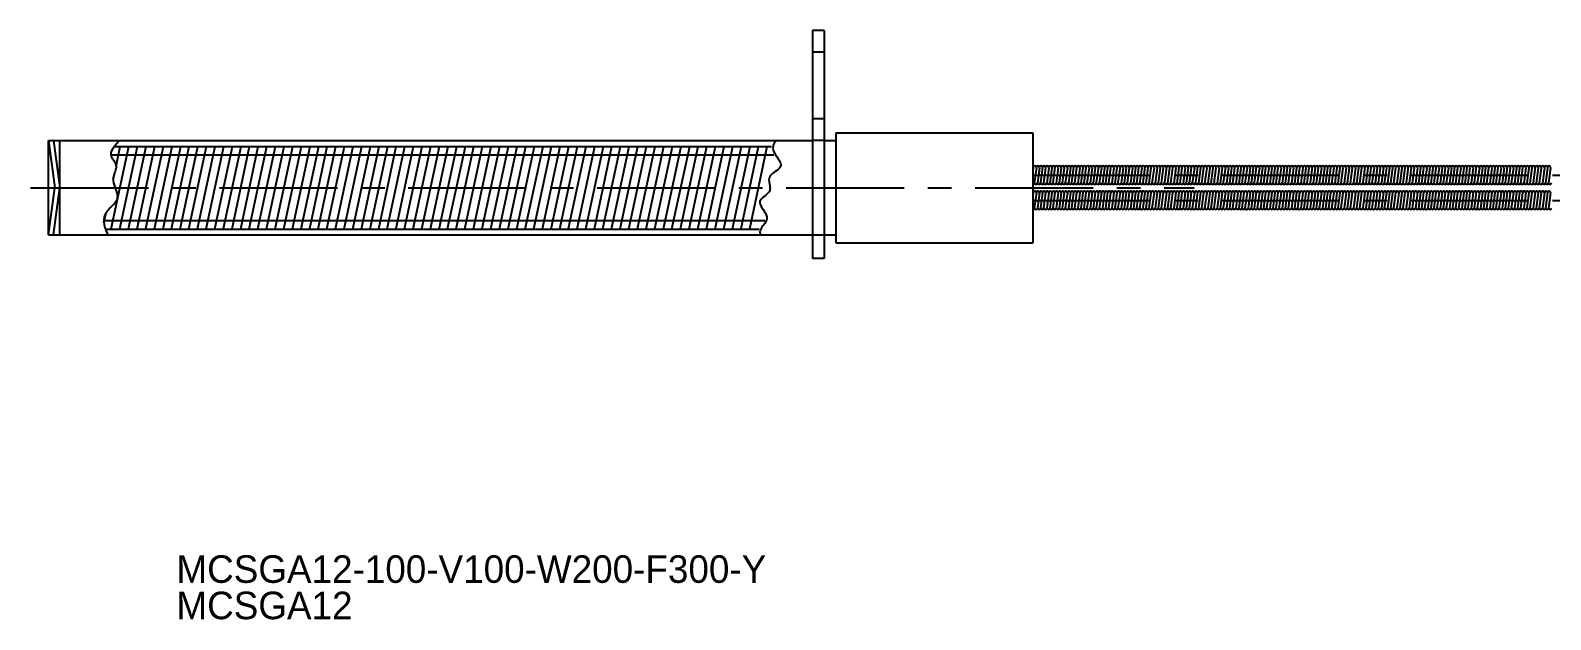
# Model space of a CAD drawing. Extents: x 44 to 430, y 204 to 284.
# Drawn here: x 43.9 to 237, y 203.6 to 278.5 of the extents above; entities that cross this region are included whole.
import ezdxf

# ---------------------------------------------------------------- set-up
doc = ezdxf.new("R2010")
doc.units = 0
doc.header["$LTSCALE"] = 12
doc.linetypes.add('CENTER', pattern=[2, 1.25, -0.25, 0.25, -0.25])
doc.linetypes.add('DASHED', pattern=[0.75, 0.5, -0.25])
doc.layers.get('0').update_dxf_attribs({"linetype": 'CONTINUOUS'})
doc.layers.add('CENTER', color=1, linetype='CENTER')

msp = doc.modelspace()

# ---------------------------------------------------------------- linework, layer by layer
at = {"color": 7, "linetype": 'CONTINUOUS'}
for p, q in [((143.22, 278.54), (143.22, 249.54)), ((144.72, 278.54), (143.22, 278.54)), ((144.72, 278.54), (144.72, 249.54)), ((46.22, 252.54), (46.22, 264.54)), ((46.22, 264.54), (143.22, 264.54)), ((46.22, 264.54), (47.01, 258.54)), ((46.83, 264.54), (47.62, 258.54)), ((47.62, 252.54), (47.62, 264.54)), ((144.72, 264.54), (146.22, 264.54)), ((146.22, 265.54), (146.22, 251.54)), ((146.22, 265.54), (171.22, 265.54)), ((171.22, 265.54), (171.22, 251.54)), ((171.28, 261.09), (171.22, 260.68)), ((171.67, 261.09), (171.41, 259.14)), ((172.07, 261.09), (171.81, 259.14)), ((172.47, 261.14), (172.21, 259.19)), ((172.85, 261.09), (172.59, 259.14)), ((173.25, 261.09), (172.99, 259.14)), ((173.64, 261.09), (173.38, 259.14)), ((174.04, 261.14), (173.78, 259.19)), ((174.43, 261.09), (174.17, 259.14)), ((174.82, 261.09), (174.56, 259.14)), ((175.21, 261.09), (174.95, 259.14)), ((175.61, 261.09), (175.35, 259.14)), ((176, 261.09), (175.74, 259.14)), ((176.4, 261.14), (176.14, 259.19)), ((176.79, 261.09), (176.53, 259.14)), ((177.18, 261.09), (176.92, 259.14)), ((177.57, 261.09), (177.31, 259.14)), ((177.97, 261.09), (177.71, 259.14)), ((178.36, 261.09), (178.1, 259.14)), ((178.75, 261.09), (178.49, 259.14)), ((179.15, 261.09), (178.89, 259.14)), ((179.55, 261.14), (179.29, 259.19)), ((179.93, 261.09), (179.67, 259.14)), ((180.33, 261.09), (180.07, 259.14)), ((180.72, 261.09), (180.46, 259.14)), ((181.11, 261.09), (180.85, 259.14)), ((181.51, 261.09), (181.25, 259.14)), ((181.9, 261.09), (181.64, 259.14)), ((182.3, 261.14), (182.04, 259.19)), ((182.69, 261.09), (182.43, 259.14)), ((183.08, 261.09), (182.82, 259.14)), ((183.48, 261.09), (183.22, 259.14)), ((183.87, 261.09), (183.61, 259.14)), ((184.26, 261.09), (184, 259.14)), ((184.66, 261.09), (184.4, 259.14)), ((185.05, 261.09), (184.79, 259.14)), ((185.45, 261.14), (185.19, 259.19)), ((185.84, 261.09), (185.58, 259.14)), ((186.23, 261.09), (185.97, 259.14)), ((186.62, 261.09), (186.36, 259.14)), ((187.02, 261.09), (186.76, 259.14)), ((187.41, 261.09), (187.15, 259.14)), ((187.8, 261.09), (187.54, 259.14)), ((188.2, 261.14), (187.94, 259.19)), ((188.59, 261.09), (188.33, 259.14)), ((188.98, 261.09), (188.72, 259.14)), ((189.38, 261.09), (189.12, 259.14)), ((189.77, 261.09), (189.51, 259.14)), ((190.16, 261.09), (189.9, 259.14)), ((190.56, 261.09), (190.3, 259.14)), ((190.95, 261.09), (190.69, 259.14)), ((191.34, 261.09), (191.08, 259.14)), ((191.74, 261.09), (191.48, 259.14)), ((192.14, 261.14), (191.88, 259.19)), ((192.52, 261.09), (192.26, 259.14)), ((192.92, 261.09), (192.66, 259.14)), ((193.31, 261.09), (193.05, 259.14)), ((193.7, 261.09), (193.44, 259.14)), ((194.1, 261.09), (193.84, 259.14)), ((194.49, 261.09), (194.23, 259.14)), ((194.89, 261.09), (194.63, 259.14)), ((195.28, 261.09), (195.02, 259.14)), ((195.68, 261.14), (195.42, 259.19)), ((196.07, 261.09), (195.81, 259.14)), ((196.46, 261.09), (196.2, 259.14)), ((196.85, 261.09), (196.59, 259.14)), ((197.25, 261.09), (196.99, 259.14)), ((197.64, 261.09), (197.38, 259.14)), ((198.03, 261.09), (197.77, 259.14)), ((198.43, 261.09), (198.17, 259.14)), ((198.82, 261.09), (198.56, 259.14)), ((199.21, 261.09), (198.95, 259.14)), ((199.61, 261.14), (199.35, 259.19)), ((200, 261.09), (199.74, 259.14)), ((200.39, 261.09), (200.13, 259.14)), ((200.79, 261.09), (200.53, 259.14)), ((201.18, 261.09), (200.92, 259.14)), ((201.57, 261.09), (201.31, 259.14)), ((201.97, 261.09), (201.71, 259.14)), ((202.36, 261.09), (202.1, 259.14)), ((202.75, 261.09), (202.49, 259.14)), ((203.15, 261.09), (202.89, 259.14)), ((203.54, 261.09), (203.28, 259.14)), ((203.93, 261.09), (203.67, 259.14)), ((204.33, 261.09), (204.07, 259.14)), ((204.72, 261.09), (204.46, 259.14)), ((205.11, 261.09), (204.85, 259.14)), ((205.51, 261.09), (205.25, 259.14)), ((205.9, 261.09), (205.64, 259.14)), ((206.3, 261.09), (206.04, 259.14)), ((206.7, 261.14), (206.44, 259.19)), ((207.08, 261.09), (206.82, 259.14)), ((207.48, 261.09), (207.22, 259.14)), ((207.87, 261.09), (207.61, 259.14)), ((208.26, 261.09), (208, 259.14)), ((208.66, 261.09), (208.4, 259.14)), ((209.05, 261.09), (208.79, 259.14)), ((209.44, 261.09), (209.18, 259.14)), ((209.84, 261.09), (209.58, 259.14)), ((210.23, 261.09), (209.97, 259.14)), ((210.62, 261.09), (210.36, 259.14)), ((211.02, 261.09), (210.76, 259.14)), ((211.41, 261.09), (211.15, 259.14)), ((211.8, 261.09), (211.54, 259.14)), ((212.2, 261.09), (211.94, 259.14)), ((212.59, 261.09), (212.33, 259.14)), ((212.59, 261.09), (212.33, 259.14)), ((212.98, 261.09), (212.72, 259.14)), ((212.98, 261.09), (212.72, 259.14)), ((213.38, 261.14), (213.12, 259.19)), ((213.77, 261.09), (213.51, 259.14)), ((214.16, 261.09), (213.9, 259.14)), ((214.56, 261.09), (214.3, 259.14)), ((214.95, 261.09), (214.69, 259.14)), ((215.34, 261.09), (215.08, 259.14)), ((215.75, 261.14), (215.49, 259.19)), ((216.13, 261.09), (215.87, 259.14)), ((216.53, 261.09), (216.27, 259.14)), ((216.92, 261.09), (216.66, 259.14)), ((217.31, 261.09), (217.05, 259.14)), ((217.71, 261.09), (217.45, 259.14)), ((218.1, 261.09), (217.84, 259.14)), ((218.49, 261.09), (218.23, 259.14)), ((218.89, 261.14), (218.63, 259.19)), ((219.28, 261.09), (219.02, 259.14)), ((219.67, 261.09), (219.41, 259.14)), ((220.07, 261.09), (219.81, 259.14)), ((220.46, 261.09), (220.2, 259.14)), ((220.85, 261.09), (220.59, 259.14)), ((221.25, 261.09), (220.99, 259.14)), ((221.65, 261.14), (221.39, 259.19)), ((222.03, 261.09), (221.77, 259.14)), ((222.43, 261.09), (222.17, 259.14)), ((222.82, 261.09), (222.56, 259.14)), ((223.21, 261.09), (222.95, 259.14)), ((223.61, 261.09), (223.35, 259.14)), ((224, 261.09), (223.74, 259.14)), ((224.39, 261.09), (224.13, 259.14)), ((224.79, 261.14), (224.53, 259.19)), ((225.18, 261.09), (224.92, 259.14)), ((225.57, 261.09), (225.31, 259.14)), ((225.97, 261.09), (225.71, 259.14)), ((226.36, 261.09), (226.1, 259.14)), ((226.75, 261.09), (226.49, 259.14)), ((227.15, 261.09), (226.89, 259.14)), ((227.55, 261.14), (227.29, 259.19)), ((227.94, 261.09), (227.68, 259.14)), ((228.33, 261.09), (228.07, 259.14)), ((228.72, 261.09), (228.46, 259.14)), ((229.12, 261.09), (228.86, 259.14)), ((229.51, 261.09), (229.25, 259.14)), ((229.9, 261.09), (229.64, 259.14)), ((230.3, 261.09), (230.04, 259.14)), ((230.69, 261.09), (230.43, 259.14)), ((231.08, 261.09), (230.82, 259.14)), ((231.48, 261.14), (231.22, 259.19)), ((231.87, 261.09), (231.61, 259.14)), ((232.26, 261.09), (232, 259.14)), ((232.66, 261.09), (232.4, 259.14)), ((233.05, 261.09), (232.79, 259.14)), ((233.44, 261.09), (233.18, 259.14)), ((233.84, 261.09), (233.58, 259.14)), ((234.23, 261.09), (233.97, 259.14)), ((234.62, 261.09), (234.36, 259.14)), ((235.02, 261.14), (234.76, 259.19)), ((235.41, 261.09), (235.15, 259.14)), ((235.8, 261.09), (235.54, 259.14)), ((236.2, 261.09), (235.94, 259.14)), ((236.59, 261.09), (236.33, 259.14)), ((236.98, 261.09), (236.72, 259.14)), ((46.22, 252.54), (47.01, 258.54)), ((46.83, 252.54), (47.62, 258.54)), ((171.28, 257.89), (171.22, 257.48)), ((171.67, 257.89), (171.41, 255.94)), ((172.07, 257.89), (171.81, 255.94)), ((172.47, 257.94), (172.21, 255.99)), ((172.85, 257.89), (172.59, 255.94)), ((173.25, 257.89), (172.99, 255.94)), ((173.64, 257.89), (173.38, 255.94)), ((174.04, 257.94), (173.78, 255.99)), ((174.43, 257.89), (174.17, 255.94)), ((174.82, 257.89), (174.56, 255.94)), ((175.21, 257.89), (174.95, 255.94)), ((175.61, 257.89), (175.35, 255.94)), ((176, 257.89), (175.74, 255.94)), ((176.4, 257.94), (176.14, 255.99)), ((176.79, 257.89), (176.53, 255.94)), ((177.18, 257.89), (176.92, 255.94)), ((177.57, 257.89), (177.31, 255.94)), ((177.97, 257.89), (177.71, 255.94)), ((178.36, 257.89), (178.1, 255.94)), ((178.75, 257.89), (178.49, 255.94)), ((179.15, 257.89), (178.89, 255.94)), ((179.55, 257.94), (179.29, 255.99)), ((179.93, 257.89), (179.67, 255.94)), ((180.33, 257.89), (180.07, 255.94)), ((180.72, 257.89), (180.46, 255.94)), ((181.11, 257.89), (180.85, 255.94)), ((181.51, 257.89), (181.25, 255.94)), ((181.9, 257.89), (181.64, 255.94)), ((182.3, 257.94), (182.04, 255.99)), ((182.69, 257.89), (182.43, 255.94)), ((183.08, 257.89), (182.82, 255.94)), ((183.48, 257.89), (183.22, 255.94)), ((183.87, 257.89), (183.61, 255.94)), ((184.26, 257.89), (184, 255.94)), ((184.66, 257.89), (184.4, 255.94)), ((185.05, 257.89), (184.79, 255.94)), ((185.45, 257.94), (185.19, 255.99)), ((185.84, 257.89), (185.58, 255.94)), ((186.23, 257.89), (185.97, 255.94)), ((186.62, 257.89), (186.36, 255.94)), ((187.02, 257.89), (186.76, 255.94)), ((187.41, 257.89), (187.15, 255.94)), ((187.8, 257.89), (187.54, 255.94)), ((188.2, 257.94), (187.94, 255.99)), ((188.59, 257.89), (188.33, 255.94)), ((188.98, 257.89), (188.72, 255.94)), ((189.38, 257.89), (189.12, 255.94)), ((189.77, 257.89), (189.51, 255.94)), ((190.16, 257.89), (189.9, 255.94)), ((190.56, 257.89), (190.3, 255.94)), ((190.95, 257.89), (190.69, 255.94)), ((191.34, 257.89), (191.08, 255.94)), ((191.74, 257.89), (191.48, 255.94)), ((192.14, 257.94), (191.88, 255.99)), ((192.52, 257.89), (192.26, 255.94)), ((192.92, 257.89), (192.66, 255.94)), ((193.31, 257.89), (193.05, 255.94)), ((193.7, 257.89), (193.44, 255.94)), ((194.1, 257.89), (193.84, 255.94)), ((194.49, 257.89), (194.23, 255.94)), ((194.89, 257.89), (194.63, 255.94)), ((195.28, 257.89), (195.02, 255.94)), ((195.68, 257.94), (195.42, 255.99)), ((196.07, 257.89), (195.81, 255.94)), ((196.46, 257.89), (196.2, 255.94)), ((196.85, 257.89), (196.59, 255.94)), ((197.25, 257.89), (196.99, 255.94)), ((197.64, 257.89), (197.38, 255.94)), ((198.03, 257.89), (197.77, 255.94)), ((198.43, 257.89), (198.17, 255.94)), ((198.82, 257.89), (198.56, 255.94)), ((199.21, 257.89), (198.95, 255.94)), ((199.61, 257.94), (199.35, 255.99)), ((200, 257.89), (199.74, 255.94)), ((200.39, 257.89), (200.13, 255.94)), ((200.79, 257.89), (200.53, 255.94)), ((201.18, 257.89), (200.92, 255.94)), ((201.57, 257.89), (201.31, 255.94)), ((201.97, 257.89), (201.71, 255.94)), ((202.36, 257.89), (202.1, 255.94)), ((202.75, 257.89), (202.49, 255.94)), ((203.15, 257.89), (202.89, 255.94)), ((203.54, 257.89), (203.28, 255.94)), ((203.93, 257.89), (203.67, 255.94)), ((204.33, 257.89), (204.07, 255.94)), ((204.72, 257.89), (204.46, 255.94)), ((205.11, 257.89), (204.85, 255.94)), ((205.51, 257.89), (205.25, 255.94)), ((205.9, 257.89), (205.64, 255.94)), ((206.3, 257.89), (206.04, 255.94)), ((206.7, 257.94), (206.44, 255.99)), ((207.08, 257.89), (206.82, 255.94)), ((207.48, 257.89), (207.22, 255.94)), ((207.87, 257.89), (207.61, 255.94)), ((208.26, 257.89), (208, 255.94)), ((208.66, 257.89), (208.4, 255.94)), ((209.05, 257.89), (208.79, 255.94)), ((209.44, 257.89), (209.18, 255.94)), ((209.84, 257.89), (209.58, 255.94)), ((210.23, 257.89), (209.97, 255.94)), ((210.62, 257.89), (210.36, 255.94)), ((211.02, 257.89), (210.76, 255.94)), ((211.02, 257.89), (210.76, 255.94)), ((211.41, 257.89), (211.15, 255.94)), ((211.8, 257.89), (211.54, 255.94)), ((212.2, 257.89), (211.94, 255.94)), ((212.59, 257.89), (212.33, 255.94)), ((212.59, 257.89), (212.33, 255.94)), ((212.98, 257.89), (212.72, 255.94)), ((212.98, 257.89), (212.72, 255.94)), ((213.38, 257.94), (213.12, 255.99)), ((213.77, 257.89), (213.51, 255.94)), ((214.16, 257.89), (213.9, 255.94)), ((214.56, 257.89), (214.3, 255.94)), ((214.95, 257.89), (214.69, 255.94)), ((215.34, 257.89), (215.08, 255.94)), ((215.75, 257.94), (215.49, 255.99)), ((216.13, 257.89), (215.87, 255.94)), ((216.53, 257.89), (216.27, 255.94)), ((216.92, 257.89), (216.66, 255.94)), ((217.31, 257.89), (217.05, 255.94)), ((217.71, 257.89), (217.45, 255.94)), ((218.1, 257.89), (217.84, 255.94)), ((218.49, 257.89), (218.23, 255.94)), ((218.89, 257.94), (218.63, 255.99)), ((219.28, 257.89), (219.02, 255.94)), ((219.67, 257.89), (219.41, 255.94)), ((220.07, 257.89), (219.81, 255.94)), ((220.46, 257.89), (220.2, 255.94)), ((220.85, 257.89), (220.59, 255.94)), ((221.25, 257.89), (220.99, 255.94)), ((221.65, 257.94), (221.39, 255.99)), ((222.03, 257.89), (221.77, 255.94)), ((222.43, 257.89), (222.17, 255.94)), ((222.82, 257.89), (222.56, 255.94)), ((223.21, 257.89), (222.95, 255.94)), ((223.61, 257.89), (223.35, 255.94)), ((224, 257.89), (223.74, 255.94)), ((224.39, 257.89), (224.13, 255.94)), ((224.79, 257.94), (224.53, 255.99)), ((225.18, 257.89), (224.92, 255.94)), ((225.57, 257.89), (225.31, 255.94)), ((225.97, 257.89), (225.71, 255.94)), ((226.36, 257.89), (226.1, 255.94)), ((226.75, 257.89), (226.49, 255.94)), ((227.15, 257.89), (226.89, 255.94)), ((227.55, 257.94), (227.29, 255.99)), ((227.94, 257.89), (227.68, 255.94)), ((228.33, 257.89), (228.07, 255.94)), ((228.72, 257.89), (228.46, 255.94)), ((229.12, 257.89), (228.86, 255.94)), ((229.51, 257.89), (229.25, 255.94)), ((229.9, 257.89), (229.64, 255.94)), ((230.3, 257.89), (230.04, 255.94)), ((230.69, 257.89), (230.43, 255.94)), ((231.08, 257.89), (230.82, 255.94)), ((231.48, 257.94), (231.22, 255.99)), ((231.87, 257.89), (231.61, 255.94)), ((232.26, 257.89), (232, 255.94)), ((232.66, 257.89), (232.4, 255.94)), ((233.05, 257.89), (232.79, 255.94)), ((233.44, 257.89), (233.18, 255.94)), ((233.84, 257.89), (233.58, 255.94)), ((234.23, 257.89), (233.97, 255.94)), ((234.62, 257.89), (234.36, 255.94)), ((235.02, 257.94), (234.76, 255.99)), ((235.41, 257.89), (235.15, 255.94)), ((235.8, 257.89), (235.54, 255.94)), ((236.2, 257.89), (235.94, 255.94)), ((236.59, 257.89), (236.33, 255.94)), ((236.98, 257.89), (236.72, 255.94)), ((46.22, 252.54), (143.22, 252.54)), ((144.72, 252.54), (146.22, 252.54)), ((146.22, 251.54), (171.22, 251.54)), ((144.72, 249.54), (143.22, 249.54))]:
    msp.add_line(p, q, dxfattribs=at)
at = {"color": 3, "linetype": 'DASHED'}
for p, q in [((144.72, 275.79), (143.22, 275.79)), ((144.72, 267.29), (143.22, 267.29))]:
    msp.add_line(p, q, dxfattribs=at)
at = {"color": 3, "linetype": 'CONTINUOUS'}
for p, q in [((54.13, 262.73), (138.33, 262.73)), ((54.17, 253.31), (56.41, 263.8)), ((54.54, 263.8), (138.04, 263.8)), ((54.78, 261.3), (55.32, 263.8)), ((55.27, 253.31), (57.51, 263.8)), ((56.36, 253.31), (58.6, 263.8)), ((57.46, 253.31), (59.7, 263.8)), ((58.57, 253.36), (60.79, 263.8)), ((59.65, 253.31), (61.89, 263.8)), ((60.75, 253.31), (62.99, 263.8)), ((61.84, 253.3), (64.08, 263.8)), ((62.93, 253.28), (65.18, 263.8)), ((64.03, 253.31), (66.27, 263.8)), ((65.13, 253.31), (67.37, 263.8)), ((66.22, 253.31), (68.46, 263.8)), ((67.32, 253.31), (69.56, 263.8)), ((68.43, 253.36), (70.66, 263.8)), ((69.51, 253.31), (71.75, 263.8)), ((70.61, 253.31), (72.85, 263.8)), ((71.7, 253.3), (73.94, 263.8)), ((72.8, 253.31), (75.04, 263.8)), ((73.89, 253.28), (76.14, 263.8)), ((74.99, 253.31), (77.23, 263.8)), ((76.09, 253.31), (78.33, 263.8)), ((77.18, 253.31), (79.42, 263.8)), ((78.28, 253.31), (80.52, 263.8)), ((79.38, 253.36), (81.61, 263.8)), ((80.47, 253.31), (82.71, 263.8)), ((81.56, 253.31), (83.81, 263.8)), ((82.66, 253.3), (84.9, 263.8)), ((83.76, 253.31), (86, 263.8)), ((84.85, 253.28), (87.09, 263.8)), ((85.95, 253.31), (88.19, 263.8)), ((87.04, 253.31), (89.28, 263.8)), ((88.14, 253.31), (90.38, 263.8)), ((89.23, 253.31), (91.48, 263.8)), ((90.34, 253.36), (92.57, 263.8)), ((91.43, 253.31), (93.67, 263.8)), ((92.52, 253.31), (94.76, 263.8)), ((93.62, 253.3), (95.86, 263.8)), ((94.71, 253.31), (96.95, 263.8)), ((95.8, 253.28), (98.05, 263.8)), ((96.9, 253.31), (99.15, 263.8)), ((98, 253.31), (100.24, 263.8)), ((99.1, 253.31), (101.34, 263.8)), ((100.19, 253.31), (102.43, 263.8)), ((101.3, 253.36), (103.53, 263.8)), ((102.38, 253.31), (104.62, 263.8)), ((103.48, 253.31), (105.72, 263.8)), ((104.57, 253.3), (106.82, 263.8)), ((105.67, 253.31), (107.91, 263.8)), ((106.76, 253.28), (109.01, 263.8)), ((107.86, 253.31), (110.1, 263.8)), ((108.96, 253.31), (111.2, 263.8)), ((110.05, 253.31), (112.29, 263.8)), ((111.15, 253.31), (113.39, 263.8)), ((112.26, 253.36), (114.49, 263.8)), ((113.34, 253.31), (115.58, 263.8)), ((114.44, 253.31), (116.68, 263.8)), ((115.53, 253.3), (117.77, 263.8)), ((116.63, 253.31), (118.87, 263.8)), ((117.72, 253.28), (119.96, 263.8)), ((118.82, 253.31), (121.06, 263.8)), ((119.92, 253.31), (122.16, 263.8)), ((121.01, 253.31), (123.25, 263.8)), ((122.11, 253.31), (124.35, 263.8)), ((123.21, 253.36), (125.44, 263.8)), ((124.3, 253.31), (126.54, 263.8)), ((125.39, 253.31), (127.64, 263.8)), ((126.49, 253.3), (128.73, 263.8)), ((127.59, 253.31), (129.83, 263.8)), ((128.68, 253.28), (130.92, 263.8)), ((129.78, 253.31), (132.02, 263.8)), ((130.87, 253.31), (133.11, 263.8)), ((131.97, 253.31), (134.21, 263.8)), ((133.06, 253.31), (135.31, 263.8)), ((134.17, 253.36), (136.4, 263.8)), ((135.26, 253.31), (137.5, 263.8)), ((54.43, 259.64), (54.58, 260.34)), ((53.24, 254.08), (53.51, 255.34)), ((53.22, 254.36), (137.17, 254.36)), ((53.43, 253.28), (136.47, 253.28))]:
    msp.add_line(p, q, dxfattribs=at)
at = {"color": 3, "linetype": 'CONTINUOUS', "flags": 128}
for points in [[(55.25, 264.54), (55.09, 264.4), (54.86, 264.16), (54.65, 263.93), (54.46, 263.7), (54.31, 263.46), (54.2, 263.23), (54.13, 263), (54.13, 262.76), (54.18, 262.53), (54.22, 262.42), (54.28, 262.32), (54.34, 262.21), (54.41, 262.11), (54.48, 262), (54.55, 261.89), (54.62, 261.78), (54.68, 261.67), (54.73, 261.56), (54.76, 261.45), (54.79, 261.28), (54.78, 261.12), (54.76, 260.95), (54.72, 260.77), (54.66, 260.6), (54.6, 260.42), (54.55, 260.24), (54.49, 260.06), (54.45, 259.88), (54.43, 259.7), (54.43, 259.44), (54.47, 259.18), (54.53, 258.91), (54.62, 258.65), (54.71, 258.4), (54.79, 258.15), (54.87, 257.9), (54.92, 257.66), (54.95, 257.43), (54.93, 257.2), (54.86, 256.98), (54.74, 256.76), (54.58, 256.55), (54.4, 256.35), (54.21, 256.14), (54, 255.94), (53.81, 255.73), (53.63, 255.51), (53.47, 255.28), (53.35, 255.04), (53.29, 254.88), (53.25, 254.71), (53.23, 254.53), (53.22, 254.36), (53.23, 254.18), (53.25, 254), (53.28, 253.82), (53.32, 253.64), (53.37, 253.46), (53.43, 253.29), (53.47, 253.18), (53.52, 253.07), (53.56, 252.95), (53.61, 252.85), (53.66, 252.74), (53.71, 252.63), (53.76, 252.54)], [(138.59, 264.54), (138.57, 264.53), (138.48, 264.37), (138.39, 264.21), (138.32, 264.05), (138.26, 263.89), (138.23, 263.73), (138.22, 263.57), (138.23, 263.41), (138.3, 263.18), (138.41, 262.96), (138.54, 262.73), (138.69, 262.5), (138.84, 262.28), (138.99, 262.06), (139.11, 261.85), (139.19, 261.65), (139.23, 261.46), (139.21, 261.28), (139.14, 261.14), (139.02, 261), (138.87, 260.87), (138.7, 260.74), (138.51, 260.61), (138.32, 260.48), (138.14, 260.34), (137.98, 260.2), (137.85, 260.04), (137.76, 259.87), (137.72, 259.71), (137.71, 259.55), (137.73, 259.38), (137.75, 259.2), (137.78, 259.03), (137.81, 258.85), (137.84, 258.67), (137.85, 258.5), (137.84, 258.34), (137.8, 258.18), (137.72, 258.02), (137.6, 257.88), (137.46, 257.74), (137.31, 257.61), (137.15, 257.48), (136.99, 257.36), (136.84, 257.23), (136.71, 257.1), (136.61, 256.97), (136.55, 256.83), (136.53, 256.64), (136.58, 256.44), (136.68, 256.23), (136.81, 256.01), (136.96, 255.78), (137.11, 255.55), (137.25, 255.32), (137.36, 255.09), (137.44, 254.86), (137.46, 254.64), (137.43, 254.48), (137.37, 254.32), (137.28, 254.16), (137.17, 254), (137.05, 253.84), (136.93, 253.68), (136.81, 253.52), (136.71, 253.36), (136.63, 253.2), (136.58, 253.02), (136.57, 252.95), (136.57, 252.87), (136.57, 252.79), (136.58, 252.71), (136.59, 252.63), (136.6, 252.55), (136.6, 252.54)]]:
    msp.add_lwpolyline(points, dxfattribs=at)
at = {"color": 3, "linetype": 'DASHED'}
for points in [[(144.72, 264.54), (143.22, 264.54)], [(143.22, 252.54), (144.72, 252.54)]]:
    msp.add_lwpolyline(points, dxfattribs=at)
at = {"color": 7, "linetype": 'CONTINUOUS'}
for centre, start, end in [((171.48, 261.12), 352.4054, 172.4054), ((171.87, 261.12), 352.4054, 172.4054), ((172.27, 261.12), 352.4054, 172.4054), ((172.66, 261.12), 352.4054, 172.4054), ((173.05, 261.12), 352.4054, 172.4054), ((173.45, 261.12), 352.4054, 172.4054), ((173.84, 261.12), 352.4054, 172.4054), ((174.23, 261.12), 352.4054, 172.4054), ((174.63, 261.12), 352.4054, 172.4054), ((175.02, 261.12), 352.4054, 172.4054), ((175.41, 261.12), 352.4054, 172.4054), ((175.81, 261.12), 352.4054, 172.4054), ((176.2, 261.12), 352.4054, 172.4054), ((176.59, 261.12), 352.4054, 172.4054), ((176.99, 261.12), 352.4054, 172.4054), ((177.38, 261.12), 352.4054, 172.4054), ((177.77, 261.12), 352.4054, 172.4054), ((178.17, 261.12), 352.4054, 172.4054), ((178.56, 261.12), 352.4054, 172.4054), ((178.95, 261.12), 352.4054, 172.4054), ((179.35, 261.12), 352.4054, 172.4054), ((179.74, 261.12), 352.4054, 172.4054), ((180.13, 261.12), 352.4054, 172.4054), ((180.53, 261.12), 352.4054, 172.4054), ((180.92, 261.12), 352.4054, 172.4054), ((181.31, 261.12), 352.4054, 172.4054), ((181.71, 261.12), 352.4054, 172.4054), ((182.1, 261.12), 352.4054, 172.4054), ((182.49, 261.12), 352.4054, 172.4054), ((182.89, 261.12), 352.4054, 172.4054), ((183.28, 261.12), 352.4054, 172.4054), ((183.68, 261.12), 352.4054, 172.4054), ((184.07, 261.12), 352.4054, 172.4054), ((184.46, 261.12), 352.4054, 172.4054), ((184.86, 261.12), 352.4054, 172.4054), ((185.25, 261.12), 352.4054, 172.4054), ((185.64, 261.12), 352.4054, 172.4054), ((186.04, 261.12), 352.4054, 172.4054), ((186.43, 261.12), 352.4054, 172.4054), ((186.82, 261.12), 352.4054, 172.4054), ((187.22, 261.12), 352.4054, 172.4054), ((187.61, 261.12), 352.4054, 172.4054), ((188, 261.12), 352.4054, 172.4054), ((188.4, 261.12), 352.4054, 172.4054), ((188.79, 261.12), 352.4054, 172.4054), ((189.18, 261.12), 352.4054, 172.4054), ((189.58, 261.12), 352.4054, 172.4054), ((189.97, 261.12), 352.4054, 172.4054), ((190.36, 261.12), 352.4054, 172.4054), ((190.76, 261.12), 352.4054, 172.4054), ((191.15, 261.12), 352.4054, 172.4054), ((191.54, 261.12), 352.4054, 172.4054), ((191.94, 261.12), 352.4054, 172.4054), ((192.33, 261.12), 352.4054, 172.4054), ((192.72, 261.12), 352.4054, 172.4054), ((193.12, 261.12), 352.4054, 172.4054), ((193.51, 261.12), 352.4054, 172.4054), ((193.91, 261.12), 352.4054, 172.4054), ((194.3, 261.12), 352.4054, 172.4054), ((194.69, 261.12), 352.4054, 172.4054), ((195.09, 261.12), 352.4054, 172.4054), ((195.48, 261.12), 352.4054, 172.4054), ((195.87, 261.12), 352.4054, 172.4054), ((196.27, 261.12), 352.4054, 172.4054), ((196.66, 261.12), 352.4054, 172.4054), ((197.05, 261.12), 352.4054, 172.4054), ((197.45, 261.12), 352.4054, 172.4054), ((197.84, 261.12), 352.4054, 172.4054), ((198.23, 261.12), 352.4054, 172.4054), ((198.63, 261.12), 352.4054, 172.4054), ((199.02, 261.12), 352.4054, 172.4054), ((199.41, 261.12), 352.4054, 172.4054), ((199.81, 261.12), 352.4054, 172.4054), ((200.2, 261.12), 352.4054, 172.4054), ((200.59, 261.12), 352.4054, 172.4054), ((200.99, 261.12), 352.4054, 172.4054), ((201.38, 261.12), 352.4054, 172.4054), ((201.77, 261.12), 352.4054, 172.4054), ((202.17, 261.12), 352.4054, 172.4054), ((202.56, 261.12), 352.4054, 172.4054), ((202.95, 261.12), 352.4054, 172.4054), ((203.35, 261.12), 352.4054, 172.4054), ((203.74, 261.12), 352.4054, 172.4054), ((204.13, 261.12), 352.4054, 172.4054), ((204.53, 261.12), 352.4054, 172.4054), ((204.92, 261.12), 352.4054, 172.4054), ((205.32, 261.12), 352.4054, 172.4054), ((205.71, 261.12), 352.4054, 172.4054), ((206.1, 261.12), 352.4054, 172.4054), ((206.5, 261.12), 352.4054, 172.4054), ((206.89, 261.12), 352.4054, 172.4054), ((207.28, 261.12), 352.4054, 172.4054), ((207.68, 261.12), 352.4054, 172.4054), ((208.07, 261.12), 352.4054, 172.4054), ((208.46, 261.12), 352.4054, 172.4054), ((208.86, 261.12), 352.4054, 172.4054), ((209.25, 261.12), 352.4054, 172.4054), ((209.64, 261.12), 352.4054, 172.4054), ((210.04, 261.12), 352.4054, 172.4054), ((210.43, 261.12), 352.4054, 172.4054), ((210.82, 261.12), 352.4054, 172.4054), ((211.22, 261.12), 352.4054, 172.4054), ((211.61, 261.12), 352.4054, 172.4054), ((212, 261.12), 352.4054, 172.4054), ((212.4, 261.12), 352.4054, 172.4054), ((212.79, 261.12), 352.4054, 172.4054), ((212.79, 261.12), 352.4054, 172.4054), ((213.18, 261.12), 352.4054, 172.4054), ((213.58, 261.12), 352.4054, 172.4054), ((213.97, 261.12), 352.4054, 172.4054), ((214.36, 261.12), 352.4054, 172.4054), ((214.76, 261.12), 352.4054, 172.4054), ((215.15, 261.12), 352.4054, 172.4054), ((215.54, 261.12), 352.4054, 172.4054), ((215.94, 261.12), 352.4054, 172.4054), ((216.33, 261.12), 352.4054, 172.4054), ((216.73, 261.12), 352.4054, 172.4054), ((217.12, 261.12), 352.4054, 172.4054), ((217.51, 261.12), 352.4054, 172.4054), ((217.91, 261.12), 352.4054, 172.4054), ((218.3, 261.12), 352.4054, 172.4054), ((218.69, 261.12), 352.4054, 172.4054), ((219.09, 261.12), 352.4054, 172.4054), ((219.48, 261.12), 352.4054, 172.4054), ((219.87, 261.12), 352.4054, 172.4054), ((220.27, 261.12), 352.4054, 172.4054), ((220.66, 261.12), 352.4054, 172.4054), ((221.05, 261.12), 352.4054, 172.4054), ((221.45, 261.12), 352.4054, 172.4054), ((221.84, 261.12), 352.4054, 172.4054), ((222.23, 261.12), 352.4054, 172.4054), ((222.63, 261.12), 352.4054, 172.4054), ((223.02, 261.12), 352.4054, 172.4054), ((223.41, 261.12), 352.4054, 172.4054), ((223.81, 261.12), 352.4054, 172.4054), ((224.2, 261.12), 352.4054, 172.4054), ((224.59, 261.12), 352.4054, 172.4054), ((224.99, 261.12), 352.4054, 172.4054), ((225.38, 261.12), 352.4054, 172.4054), ((225.77, 261.12), 352.4054, 172.4054), ((226.17, 261.12), 352.4054, 172.4054), ((226.56, 261.12), 352.4054, 172.4054), ((226.95, 261.12), 352.4054, 172.4054), ((227.35, 261.12), 352.4054, 172.4054), ((227.74, 261.12), 352.4054, 172.4054), ((228.14, 261.12), 352.4054, 172.4054), ((228.53, 261.12), 352.4054, 172.4054), ((228.92, 261.12), 352.4054, 172.4054), ((229.32, 261.12), 352.4054, 172.4054), ((229.71, 261.12), 352.4054, 172.4054), ((230.1, 261.12), 352.4054, 172.4054), ((230.5, 261.12), 352.4054, 172.4054), ((230.89, 261.12), 352.4054, 172.4054), ((231.28, 261.12), 352.4054, 172.4054), ((231.68, 261.12), 352.4054, 172.4054), ((232.07, 261.12), 352.4054, 172.4054), ((232.46, 261.12), 352.4054, 172.4054), ((232.86, 261.12), 352.4054, 172.4054), ((233.25, 261.12), 352.4054, 172.4054), ((233.64, 261.12), 352.4054, 172.4054), ((234.04, 261.12), 352.4054, 172.4054), ((234.43, 261.12), 352.4054, 172.4054), ((234.82, 261.12), 352.4054, 172.4054), ((235.22, 261.12), 352.4054, 172.4054), ((235.61, 261.12), 352.4054, 172.4054), ((236, 261.12), 352.4054, 172.4054), ((236.4, 261.12), 352.4054, 172.4054), ((236.79, 261.12), 352.4054, 172.4054), ((171.22, 259.17), 271.3693, 352.4054), ((171.61, 259.17), 172.4054, 352.4054), ((172.01, 259.17), 172.4054, 352.4054), ((172.4, 259.17), 172.4054, 352.4054), ((172.79, 259.17), 172.4054, 352.4054), ((173.19, 259.17), 172.4054, 352.4054), ((173.58, 259.17), 172.4054, 352.4054), ((173.97, 259.17), 172.4054, 352.4054), ((174.37, 259.17), 172.4054, 352.4054), ((174.76, 259.17), 172.4054, 352.4054), ((175.15, 259.17), 172.4054, 352.4054), ((175.55, 259.17), 172.4054, 352.4054), ((175.94, 259.17), 172.4054, 352.4054), ((176.33, 259.17), 172.4054, 352.4054), ((176.73, 259.17), 172.4054, 352.4054), ((177.12, 259.17), 172.4054, 352.4054), ((177.51, 259.17), 172.4054, 352.4054), ((177.91, 259.17), 172.4054, 352.4054), ((178.3, 259.17), 172.4054, 352.4054), ((178.69, 259.17), 172.4054, 352.4054), ((179.09, 259.17), 172.4054, 352.4054), ((179.48, 259.17), 172.4054, 352.4054), ((179.87, 259.17), 172.4054, 352.4054), ((180.27, 259.17), 172.4054, 352.4054), ((180.66, 259.17), 172.4054, 352.4054), ((181.05, 259.17), 172.4054, 352.4054), ((181.45, 259.17), 172.4054, 352.4054), ((181.84, 259.17), 172.4054, 352.4054), ((182.23, 259.17), 172.4054, 352.4054), ((182.63, 259.17), 172.4054, 352.4054), ((183.02, 259.17), 172.4054, 352.4054), ((183.42, 259.17), 172.4054, 352.4054), ((183.81, 259.17), 172.4054, 352.4054), ((184.2, 259.17), 172.4054, 352.4054), ((184.6, 259.17), 172.4054, 352.4054), ((184.99, 259.17), 172.4054, 352.4054), ((185.38, 259.17), 172.4054, 352.4054), ((185.78, 259.17), 172.4054, 352.4054), ((186.17, 259.17), 172.4054, 352.4054), ((186.56, 259.17), 172.4054, 352.4054), ((186.96, 259.17), 172.4054, 352.4054), ((187.35, 259.17), 172.4054, 352.4054), ((187.74, 259.17), 172.4054, 352.4054), ((188.14, 259.17), 172.4054, 352.4054), ((188.53, 259.17), 172.4054, 352.4054), ((188.92, 259.17), 172.4054, 352.4054), ((189.32, 259.17), 172.4054, 352.4054), ((189.71, 259.17), 172.4054, 352.4054), ((190.1, 259.17), 172.4054, 352.4054), ((190.5, 259.17), 172.4054, 352.4054), ((190.89, 259.17), 172.4054, 352.4054), ((191.28, 259.17), 172.4054, 352.4054), ((191.68, 259.17), 172.4054, 352.4054), ((192.07, 259.17), 172.4054, 352.4054), ((192.46, 259.17), 172.4054, 352.4054), ((192.86, 259.17), 172.4054, 352.4054), ((193.25, 259.17), 172.4054, 352.4054), ((193.65, 259.17), 172.4054, 352.4054), ((194.04, 259.17), 172.4054, 352.4054), ((194.43, 259.17), 172.4054, 352.4054), ((194.83, 259.17), 172.4054, 352.4054), ((195.22, 259.17), 172.4054, 352.4054), ((195.61, 259.17), 172.4054, 352.4054), ((196.01, 259.17), 172.4054, 352.4054), ((196.4, 259.17), 172.4054, 352.4054), ((196.79, 259.17), 172.4054, 352.4054), ((197.19, 259.17), 172.4054, 352.4054), ((197.58, 259.17), 172.4054, 352.4054), ((197.97, 259.17), 172.4054, 352.4054), ((198.37, 259.17), 172.4054, 352.4054), ((198.76, 259.17), 172.4054, 352.4054), ((199.15, 259.17), 172.4054, 352.4054), ((199.55, 259.17), 172.4054, 352.4054), ((199.94, 259.17), 172.4054, 352.4054), ((200.33, 259.17), 172.4054, 352.4054), ((200.73, 259.17), 172.4054, 352.4054), ((201.12, 259.17), 172.4054, 352.4054), ((201.51, 259.17), 172.4054, 352.4054), ((201.91, 259.17), 172.4054, 352.4054), ((202.3, 259.17), 172.4054, 352.4054), ((202.69, 259.17), 172.4054, 352.4054), ((203.09, 259.17), 172.4054, 352.4054), ((203.48, 259.17), 172.4054, 352.4054), ((203.87, 259.17), 172.4054, 352.4054), ((204.27, 259.17), 172.4054, 352.4054), ((204.66, 259.17), 172.4054, 352.4054), ((205.06, 259.17), 172.4054, 352.4054), ((205.45, 259.17), 172.4054, 352.4054), ((205.84, 259.17), 172.4054, 352.4054), ((206.24, 259.17), 172.4054, 352.4054), ((206.63, 259.17), 172.4054, 352.4054), ((207.02, 259.17), 172.4054, 352.4054), ((207.42, 259.17), 172.4054, 352.4054), ((207.81, 259.17), 172.4054, 352.4054), ((208.2, 259.17), 172.4054, 352.4054), ((208.6, 259.17), 172.4054, 352.4054), ((208.99, 259.17), 172.4054, 352.4054), ((209.38, 259.17), 172.4054, 352.4054), ((209.78, 259.17), 172.4054, 352.4054), ((210.17, 259.17), 172.4054, 352.4054), ((210.56, 259.17), 172.4054, 352.4054), ((210.96, 259.17), 172.4054, 352.4054), ((211.35, 259.17), 172.4054, 352.4054), ((211.74, 259.17), 172.4054, 352.4054), ((212.14, 259.17), 172.4054, 352.4054), ((212.53, 259.17), 172.4054, 352.4054), ((212.53, 259.17), 172.4054, 352.4054), ((212.92, 259.17), 172.4054, 352.4054), ((213.32, 259.17), 172.4054, 352.4054), ((213.71, 259.17), 172.4054, 352.4054), ((214.1, 259.17), 172.4054, 352.4054), ((214.5, 259.17), 172.4054, 352.4054), ((214.89, 259.17), 172.4054, 352.4054), ((215.28, 259.17), 172.4054, 352.4054), ((215.68, 259.17), 172.4054, 352.4054), ((216.07, 259.17), 172.4054, 352.4054), ((216.47, 259.17), 172.4054, 352.4054), ((216.86, 259.17), 172.4054, 352.4054), ((217.25, 259.17), 172.4054, 352.4054), ((217.65, 259.17), 172.4054, 352.4054), ((218.04, 259.17), 172.4054, 352.4054), ((218.43, 259.17), 172.4054, 352.4054), ((218.83, 259.17), 172.4054, 352.4054), ((219.22, 259.17), 172.4054, 352.4054), ((219.61, 259.17), 172.4054, 352.4054), ((220.01, 259.17), 172.4054, 352.4054), ((220.4, 259.17), 172.4054, 352.4054), ((220.79, 259.17), 172.4054, 352.4054), ((221.19, 259.17), 172.4054, 352.4054), ((221.58, 259.17), 172.4054, 352.4054), ((221.97, 259.17), 172.4054, 352.4054), ((222.37, 259.17), 172.4054, 352.4054), ((222.76, 259.17), 172.4054, 352.4054), ((223.15, 259.17), 172.4054, 352.4054), ((223.55, 259.17), 172.4054, 352.4054), ((223.94, 259.17), 172.4054, 352.4054), ((224.33, 259.17), 172.4054, 352.4054), ((224.73, 259.17), 172.4054, 352.4054), ((225.12, 259.17), 172.4054, 352.4054), ((225.51, 259.17), 172.4054, 352.4054), ((225.91, 259.17), 172.4054, 352.4054), ((226.3, 259.17), 172.4054, 352.4054), ((226.69, 259.17), 172.4054, 352.4054), ((227.09, 259.17), 172.4054, 352.4054), ((227.48, 259.17), 172.4054, 352.4054), ((227.88, 259.17), 172.4054, 352.4054), ((228.27, 259.17), 172.4054, 352.4054), ((228.66, 259.17), 172.4054, 352.4054), ((229.06, 259.17), 172.4054, 352.4054), ((229.45, 259.17), 172.4054, 352.4054), ((229.84, 259.17), 172.4054, 352.4054), ((230.24, 259.17), 172.4054, 352.4054), ((230.63, 259.17), 172.4054, 352.4054), ((231.02, 259.17), 172.4054, 352.4054), ((231.42, 259.17), 172.4054, 352.4054), ((231.81, 259.17), 172.4054, 352.4054), ((232.2, 259.17), 172.4054, 352.4054), ((232.6, 259.17), 172.4054, 352.4054), ((232.99, 259.17), 172.4054, 352.4054), ((233.38, 259.17), 172.4054, 352.4054), ((233.78, 259.17), 172.4054, 352.4054), ((234.17, 259.17), 172.4054, 352.4054), ((234.56, 259.17), 172.4054, 352.4054), ((234.96, 259.17), 172.4054, 352.4054), ((235.35, 259.17), 172.4054, 352.4054), ((235.74, 259.17), 172.4054, 352.4054), ((236.14, 259.17), 172.4054, 352.4054), ((236.53, 259.17), 172.4054, 352.4054), ((236.92, 259.17), 172.4054, 352.4054), ((171.48, 257.92), 352.4054, 172.4054), ((171.87, 257.92), 352.4054, 172.4054), ((172.27, 257.92), 352.4054, 172.4054), ((172.66, 257.92), 352.4054, 172.4054), ((173.05, 257.92), 352.4054, 172.4054), ((173.45, 257.92), 352.4054, 172.4054), ((173.84, 257.92), 352.4054, 172.4054), ((174.23, 257.92), 352.4054, 172.4054), ((174.63, 257.92), 352.4054, 172.4054), ((175.02, 257.92), 352.4054, 172.4054), ((175.41, 257.92), 352.4054, 172.4054), ((175.81, 257.92), 352.4054, 172.4054), ((176.2, 257.92), 352.4054, 172.4054), ((176.59, 257.92), 352.4054, 172.4054), ((176.99, 257.92), 352.4054, 172.4054), ((177.38, 257.92), 352.4054, 172.4054), ((177.77, 257.92), 352.4054, 172.4054), ((178.17, 257.92), 352.4054, 172.4054), ((178.56, 257.92), 352.4054, 172.4054), ((178.95, 257.92), 352.4054, 172.4054), ((179.35, 257.92), 352.4054, 172.4054), ((179.74, 257.92), 352.4054, 172.4054), ((180.13, 257.92), 352.4054, 172.4054), ((180.53, 257.92), 352.4054, 172.4054), ((180.92, 257.92), 352.4054, 172.4054), ((181.31, 257.92), 352.4054, 172.4054), ((181.71, 257.92), 352.4054, 172.4054), ((182.1, 257.92), 352.4054, 172.4054), ((182.49, 257.92), 352.4054, 172.4054), ((182.89, 257.92), 352.4054, 172.4054), ((183.28, 257.92), 352.4054, 172.4054), ((183.68, 257.92), 352.4054, 172.4054), ((184.07, 257.92), 352.4054, 172.4054), ((184.46, 257.92), 352.4054, 172.4054), ((184.86, 257.92), 352.4054, 172.4054), ((185.25, 257.92), 352.4054, 172.4054), ((185.64, 257.92), 352.4054, 172.4054), ((186.04, 257.92), 352.4054, 172.4054), ((186.43, 257.92), 352.4054, 172.4054), ((186.82, 257.92), 352.4054, 172.4054), ((187.22, 257.92), 352.4054, 172.4054), ((187.61, 257.92), 352.4054, 172.4054), ((188, 257.92), 352.4054, 172.4054), ((188.4, 257.92), 352.4054, 172.4054), ((188.79, 257.92), 352.4054, 172.4054), ((189.18, 257.92), 352.4054, 172.4054), ((189.58, 257.92), 352.4054, 172.4054), ((189.97, 257.92), 352.4054, 172.4054), ((190.36, 257.92), 352.4054, 172.4054), ((190.76, 257.92), 352.4054, 172.4054), ((191.15, 257.92), 352.4054, 172.4054), ((191.54, 257.92), 352.4054, 172.4054), ((191.94, 257.92), 352.4054, 172.4054), ((192.33, 257.92), 352.4054, 172.4054), ((192.72, 257.92), 352.4054, 172.4054), ((193.12, 257.92), 352.4054, 172.4054), ((193.51, 257.92), 352.4054, 172.4054), ((193.91, 257.92), 352.4054, 172.4054), ((194.3, 257.92), 352.4054, 172.4054), ((194.69, 257.92), 352.4054, 172.4054), ((195.09, 257.92), 352.4054, 172.4054), ((195.48, 257.92), 352.4054, 172.4054), ((195.87, 257.92), 352.4054, 172.4054), ((196.27, 257.92), 352.4054, 172.4054), ((196.66, 257.92), 352.4054, 172.4054), ((197.05, 257.92), 352.4054, 172.4054), ((197.45, 257.92), 352.4054, 172.4054), ((197.84, 257.92), 352.4054, 172.4054), ((198.23, 257.92), 352.4054, 172.4054), ((198.63, 257.92), 352.4054, 172.4054), ((199.02, 257.92), 352.4054, 172.4054), ((199.41, 257.92), 352.4054, 172.4054), ((199.81, 257.92), 352.4054, 172.4054), ((200.2, 257.92), 352.4054, 172.4054), ((200.59, 257.92), 352.4054, 172.4054), ((200.99, 257.92), 352.4054, 172.4054), ((201.38, 257.92), 352.4054, 172.4054), ((201.77, 257.92), 352.4054, 172.4054), ((202.17, 257.92), 352.4054, 172.4054), ((202.56, 257.92), 352.4054, 172.4054), ((202.95, 257.92), 352.4054, 172.4054), ((203.35, 257.92), 352.4054, 172.4054), ((203.74, 257.92), 352.4054, 172.4054), ((204.13, 257.92), 352.4054, 172.4054), ((204.53, 257.92), 352.4054, 172.4054), ((204.92, 257.92), 352.4054, 172.4054), ((205.32, 257.92), 352.4054, 172.4054), ((205.71, 257.92), 352.4054, 172.4054), ((206.1, 257.92), 352.4054, 172.4054), ((206.5, 257.92), 352.4054, 172.4054), ((206.89, 257.92), 352.4054, 172.4054), ((207.28, 257.92), 352.4054, 172.4054), ((207.68, 257.92), 352.4054, 172.4054), ((208.07, 257.92), 352.4054, 172.4054), ((208.46, 257.92), 352.4054, 172.4054), ((208.86, 257.92), 352.4054, 172.4054), ((209.25, 257.92), 352.4054, 172.4054), ((209.64, 257.92), 352.4054, 172.4054), ((210.04, 257.92), 352.4054, 172.4054), ((210.43, 257.92), 352.4054, 172.4054), ((210.82, 257.92), 352.4054, 172.4054), ((210.82, 257.92), 352.4054, 172.4054), ((211.22, 257.92), 352.4054, 172.4054), ((211.61, 257.92), 352.4054, 172.4054), ((212, 257.92), 352.4054, 172.4054), ((212.4, 257.92), 352.4054, 172.4054), ((212.4, 257.92), 352.4054, 172.4054), ((212.79, 257.92), 352.4054, 172.4054), ((212.79, 257.92), 352.4054, 172.4054), ((213.18, 257.92), 352.4054, 172.4054), ((213.58, 257.92), 352.4054, 172.4054), ((213.97, 257.92), 352.4054, 172.4054), ((214.36, 257.92), 352.4054, 172.4054), ((214.76, 257.92), 352.4054, 172.4054), ((215.15, 257.92), 352.4054, 172.4054), ((215.54, 257.92), 352.4054, 172.4054), ((215.94, 257.92), 352.4054, 172.4054), ((216.33, 257.92), 352.4054, 172.4054), ((216.73, 257.92), 352.4054, 172.4054), ((217.12, 257.92), 352.4054, 172.4054), ((217.51, 257.92), 352.4054, 172.4054), ((217.91, 257.92), 352.4054, 172.4054), ((218.3, 257.92), 352.4054, 172.4054), ((218.69, 257.92), 352.4054, 172.4054), ((219.09, 257.92), 352.4054, 172.4054), ((219.48, 257.92), 352.4054, 172.4054), ((219.87, 257.92), 352.4054, 172.4054), ((220.27, 257.92), 352.4054, 172.4054), ((220.66, 257.92), 352.4054, 172.4054), ((221.05, 257.92), 352.4054, 172.4054), ((221.45, 257.92), 352.4054, 172.4054), ((221.84, 257.92), 352.4054, 172.4054), ((222.23, 257.92), 352.4054, 172.4054), ((222.63, 257.92), 352.4054, 172.4054), ((223.02, 257.92), 352.4054, 172.4054), ((223.41, 257.92), 352.4054, 172.4054), ((223.81, 257.92), 352.4054, 172.4054), ((224.2, 257.92), 352.4054, 172.4054), ((224.59, 257.92), 352.4054, 172.4054), ((224.99, 257.92), 352.4054, 172.4054), ((225.38, 257.92), 352.4054, 172.4054), ((225.77, 257.92), 352.4054, 172.4054), ((226.17, 257.92), 352.4054, 172.4054), ((226.56, 257.92), 352.4054, 172.4054), ((226.95, 257.92), 352.4054, 172.4054), ((227.35, 257.92), 352.4054, 172.4054), ((227.74, 257.92), 352.4054, 172.4054), ((228.14, 257.92), 352.4054, 172.4054), ((228.53, 257.92), 352.4054, 172.4054), ((228.92, 257.92), 352.4054, 172.4054), ((229.32, 257.92), 352.4054, 172.4054), ((229.71, 257.92), 352.4054, 172.4054), ((230.1, 257.92), 352.4054, 172.4054), ((230.5, 257.92), 352.4054, 172.4054), ((230.89, 257.92), 352.4054, 172.4054), ((231.28, 257.92), 352.4054, 172.4054), ((231.68, 257.92), 352.4054, 172.4054), ((232.07, 257.92), 352.4054, 172.4054), ((232.46, 257.92), 352.4054, 172.4054), ((232.86, 257.92), 352.4054, 172.4054), ((233.25, 257.92), 352.4054, 172.4054), ((233.64, 257.92), 352.4054, 172.4054), ((234.04, 257.92), 352.4054, 172.4054), ((234.43, 257.92), 352.4054, 172.4054), ((234.82, 257.92), 352.4054, 172.4054), ((235.22, 257.92), 352.4054, 172.4054), ((235.61, 257.92), 352.4054, 172.4054), ((236, 257.92), 352.4054, 172.4054), ((236.4, 257.92), 352.4054, 172.4054), ((236.79, 257.92), 352.4054, 172.4054), ((171.22, 255.97), 271.3693, 352.4054), ((171.61, 255.97), 172.4054, 352.4054), ((172.01, 255.97), 172.4054, 352.4054), ((172.4, 255.97), 172.4054, 352.4054), ((172.79, 255.97), 172.4054, 352.4054), ((173.19, 255.97), 172.4054, 352.4054), ((173.58, 255.97), 172.4054, 352.4054), ((173.97, 255.97), 172.4054, 352.4054), ((174.37, 255.97), 172.4054, 352.4054), ((174.76, 255.97), 172.4054, 352.4054), ((175.15, 255.97), 172.4054, 352.4054), ((175.55, 255.97), 172.4054, 352.4054), ((175.94, 255.97), 172.4054, 352.4054), ((176.33, 255.97), 172.4054, 352.4054), ((176.73, 255.97), 172.4054, 352.4054), ((177.12, 255.97), 172.4054, 352.4054), ((177.51, 255.97), 172.4054, 352.4054), ((177.91, 255.97), 172.4054, 352.4054), ((178.3, 255.97), 172.4054, 352.4054), ((178.69, 255.97), 172.4054, 352.4054), ((179.09, 255.97), 172.4054, 352.4054), ((179.48, 255.97), 172.4054, 352.4054), ((179.87, 255.97), 172.4054, 352.4054), ((180.27, 255.97), 172.4054, 352.4054), ((180.66, 255.97), 172.4054, 352.4054), ((181.05, 255.97), 172.4054, 352.4054), ((181.45, 255.97), 172.4054, 352.4054), ((181.84, 255.97), 172.4054, 352.4054), ((182.23, 255.97), 172.4054, 352.4054), ((182.63, 255.97), 172.4054, 352.4054), ((183.02, 255.97), 172.4054, 352.4054), ((183.42, 255.97), 172.4054, 352.4054), ((183.81, 255.97), 172.4054, 352.4054), ((184.2, 255.97), 172.4054, 352.4054), ((184.6, 255.97), 172.4054, 352.4054), ((184.99, 255.97), 172.4054, 352.4054), ((185.38, 255.97), 172.4054, 352.4054), ((185.78, 255.97), 172.4054, 352.4054), ((186.17, 255.97), 172.4054, 352.4054), ((186.56, 255.97), 172.4054, 352.4054), ((186.96, 255.97), 172.4054, 352.4054), ((187.35, 255.97), 172.4054, 352.4054), ((187.74, 255.97), 172.4054, 352.4054), ((188.14, 255.97), 172.4054, 352.4054), ((188.53, 255.97), 172.4054, 352.4054), ((188.92, 255.97), 172.4054, 352.4054), ((189.32, 255.97), 172.4054, 352.4054), ((189.71, 255.97), 172.4054, 352.4054), ((190.1, 255.97), 172.4054, 352.4054), ((190.5, 255.97), 172.4054, 352.4054), ((190.89, 255.97), 172.4054, 352.4054), ((191.28, 255.97), 172.4054, 352.4054), ((191.68, 255.97), 172.4054, 352.4054), ((192.07, 255.97), 172.4054, 352.4054), ((192.46, 255.97), 172.4054, 352.4054), ((192.86, 255.97), 172.4054, 352.4054), ((193.25, 255.97), 172.4054, 352.4054), ((193.65, 255.97), 172.4054, 352.4054), ((194.04, 255.97), 172.4054, 352.4054), ((194.43, 255.97), 172.4054, 352.4054), ((194.83, 255.97), 172.4054, 352.4054), ((195.22, 255.97), 172.4054, 352.4054), ((195.61, 255.97), 172.4054, 352.4054), ((196.01, 255.97), 172.4054, 352.4054), ((196.4, 255.97), 172.4054, 352.4054), ((196.79, 255.97), 172.4054, 352.4054), ((197.19, 255.97), 172.4054, 352.4054), ((197.58, 255.97), 172.4054, 352.4054), ((197.97, 255.97), 172.4054, 352.4054), ((198.37, 255.97), 172.4054, 352.4054), ((198.76, 255.97), 172.4054, 352.4054), ((199.15, 255.97), 172.4054, 352.4054), ((199.55, 255.97), 172.4054, 352.4054), ((199.94, 255.97), 172.4054, 352.4054), ((200.33, 255.97), 172.4054, 352.4054), ((200.73, 255.97), 172.4054, 352.4054), ((201.12, 255.97), 172.4054, 352.4054), ((201.51, 255.97), 172.4054, 352.4054), ((201.91, 255.97), 172.4054, 352.4054), ((202.3, 255.97), 172.4054, 352.4054), ((202.69, 255.97), 172.4054, 352.4054), ((203.09, 255.97), 172.4054, 352.4054), ((203.48, 255.97), 172.4054, 352.4054), ((203.87, 255.97), 172.4054, 352.4054), ((204.27, 255.97), 172.4054, 352.4054), ((204.66, 255.97), 172.4054, 352.4054), ((205.06, 255.97), 172.4054, 352.4054), ((205.45, 255.97), 172.4054, 352.4054), ((205.84, 255.97), 172.4054, 352.4054), ((206.24, 255.97), 172.4054, 352.4054), ((206.63, 255.97), 172.4054, 352.4054), ((207.02, 255.97), 172.4054, 352.4054), ((207.42, 255.97), 172.4054, 352.4054), ((207.81, 255.97), 172.4054, 352.4054), ((208.2, 255.97), 172.4054, 352.4054), ((208.6, 255.97), 172.4054, 352.4054), ((208.99, 255.97), 172.4054, 352.4054), ((209.38, 255.97), 172.4054, 352.4054), ((209.78, 255.97), 172.4054, 352.4054), ((210.17, 255.97), 172.4054, 352.4054), ((210.56, 255.97), 172.4054, 352.4054), ((210.56, 255.97), 172.4054, 352.4054), ((210.96, 255.97), 172.4054, 352.4054), ((211.35, 255.97), 172.4054, 352.4054), ((211.74, 255.97), 172.4054, 352.4054), ((212.14, 255.97), 172.4054, 352.4054), ((212.53, 255.97), 172.4054, 352.4054), ((212.53, 255.97), 172.4054, 352.4054), ((212.92, 255.97), 172.4054, 352.4054), ((213.32, 255.97), 172.4054, 352.4054), ((213.71, 255.97), 172.4054, 352.4054), ((214.1, 255.97), 172.4054, 352.4054), ((214.5, 255.97), 172.4054, 352.4054), ((214.89, 255.97), 172.4054, 352.4054), ((215.28, 255.97), 172.4054, 352.4054), ((215.68, 255.97), 172.4054, 352.4054), ((216.07, 255.97), 172.4054, 352.4054), ((216.47, 255.97), 172.4054, 352.4054), ((216.86, 255.97), 172.4054, 352.4054), ((217.25, 255.97), 172.4054, 352.4054), ((217.65, 255.97), 172.4054, 352.4054), ((218.04, 255.97), 172.4054, 352.4054), ((218.43, 255.97), 172.4054, 352.4054), ((218.83, 255.97), 172.4054, 352.4054), ((219.22, 255.97), 172.4054, 352.4054), ((219.61, 255.97), 172.4054, 352.4054), ((220.01, 255.97), 172.4054, 352.4054), ((220.4, 255.97), 172.4054, 352.4054), ((220.79, 255.97), 172.4054, 352.4054), ((221.19, 255.97), 172.4054, 352.4054), ((221.58, 255.97), 172.4054, 352.4054), ((221.97, 255.97), 172.4054, 352.4054), ((222.37, 255.97), 172.4054, 352.4054), ((222.76, 255.97), 172.4054, 352.4054), ((223.15, 255.97), 172.4054, 352.4054), ((223.55, 255.97), 172.4054, 352.4054), ((223.94, 255.97), 172.4054, 352.4054), ((224.33, 255.97), 172.4054, 352.4054), ((224.73, 255.97), 172.4054, 352.4054), ((225.12, 255.97), 172.4054, 352.4054), ((225.51, 255.97), 172.4054, 352.4054), ((225.91, 255.97), 172.4054, 352.4054), ((226.3, 255.97), 172.4054, 352.4054), ((226.69, 255.97), 172.4054, 352.4054), ((227.09, 255.97), 172.4054, 352.4054), ((227.48, 255.97), 172.4054, 352.4054), ((227.88, 255.97), 172.4054, 352.4054), ((228.27, 255.97), 172.4054, 352.4054), ((228.66, 255.97), 172.4054, 352.4054), ((229.06, 255.97), 172.4054, 352.4054), ((229.45, 255.97), 172.4054, 352.4054), ((229.84, 255.97), 172.4054, 352.4054), ((230.24, 255.97), 172.4054, 352.4054), ((230.63, 255.97), 172.4054, 352.4054), ((231.02, 255.97), 172.4054, 352.4054), ((231.42, 255.97), 172.4054, 352.4054), ((231.81, 255.97), 172.4054, 352.4054), ((232.2, 255.97), 172.4054, 352.4054), ((232.6, 255.97), 172.4054, 352.4054), ((232.99, 255.97), 172.4054, 352.4054), ((233.38, 255.97), 172.4054, 352.4054), ((233.78, 255.97), 172.4054, 352.4054), ((234.17, 255.97), 172.4054, 352.4054), ((234.56, 255.97), 172.4054, 352.4054), ((234.96, 255.97), 172.4054, 352.4054), ((235.35, 255.97), 172.4054, 352.4054), ((235.74, 255.97), 172.4054, 352.4054), ((236.14, 255.97), 172.4054, 352.4054), ((236.53, 255.97), 172.4054, 352.4054), ((236.92, 255.97), 172.4054, 352.4054)]:
    msp.add_arc(centre, 0.195, start, end, dxfattribs=at)
at = {"layer": 'CENTER', "color": 1}
for p, q in [((171.22, 260.14), (339.34, 260.14)), ((43.9, 258.54), (191.72, 258.54)), ((171.22, 256.94), (339.34, 256.94))]:
    msp.add_line(p, q, dxfattribs=at)

# ---------------------------------------------------------------- texts
at = {"color": 7, "linetype": 'CONTINUOUS'}
for s, p in [('MCSGA12-100-V100-W200-F300-Y', (62.45, 208.32)), ('MCSGA12', (62.45, 203.7))]:
    msp.add_text(s, height=3.5, dxfattribs=at).set_placement(p)

doc.saveas('drawing.dxf')
